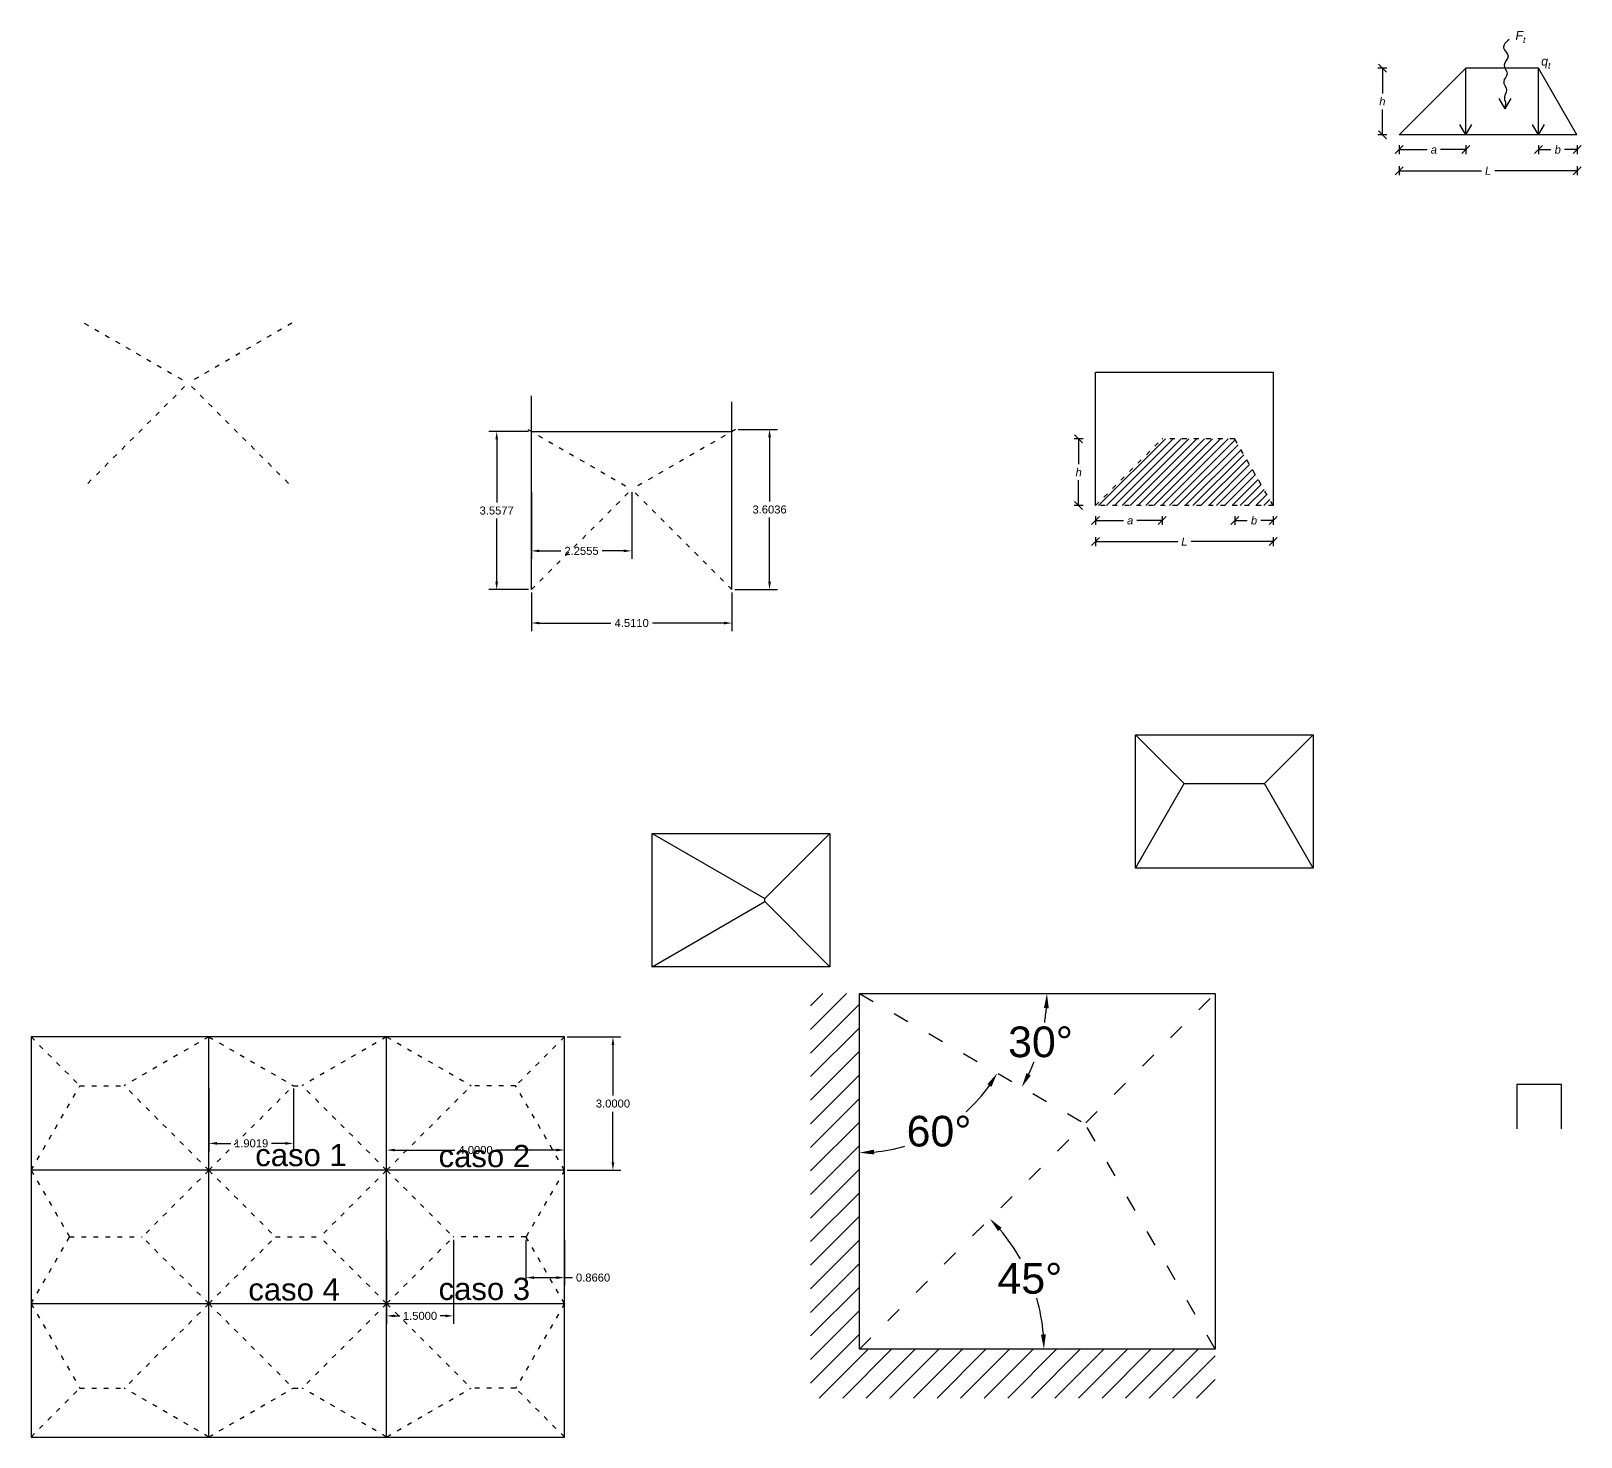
# Model space of a CAD drawing. Header units: inches. Extents: x 21.8 to 101.4, y 10.5 to 42.1.
# Drawn here: x 21.76 to 56.63, y 10.51 to 42.14 of the extents above; entities that cross this region are included whole.
import ezdxf

# ---------------------------------------------------------------- set-up
doc = ezdxf.new("R2010")
doc.units = ezdxf.units.IN
doc.header["$MEASUREMENT"] = 0
doc.linetypes.add('ACAD_ISO03W100', pattern=[30, 12, -18])
doc.layers.add('cortes trib', color=1, linetype='ACAD_ISO03W100')
doc.layers.add('temp', color=4, linetype='ACAD_ISO03W100')
doc.styles.get("Standard").update_dxf_attribs({"font": 'arial.ttf'})
doc.dimstyles.get("Standard").update_dxf_attribs({"dimtxt": 0.18, "dimasz": 0.18, "dimexe": 0.18, "dimexo": 0.0625, "dimgap": 0.09, "dimtad": 0, "dimtih": 1, "dimtoh": 1, "dimdec": 4, "dimzin": 0, "dimdsep": 46, "dimtxsty": 'Standard', "dimcen": 0.09, "dimadec": 0, "dimazin": 0, "dimtfac": 1, "dimtdec": 4, "dimtofl": 0, "dimtmove": 0, "dimatfit": 3, "dimfxl": 1, "dimtolj": 1, "dimtzin": 0, "dimarcsym": 0})

# ---------------------------------------------------------------- blocks, each defined once
blk = doc.blocks.new('*D0')
at = {"color": 0, "lineweight": -2, "transparency": 16777216}
for start, end in [(29.2696, 40.4428), (4.5572, 16.0483)]:
    blk.add_arc((40.397, 12.483), 4.15, start, end, dxfattribs=at)
at = {"color": 0, "transparency": 16777216}
for points in [[(43.515, 15.138), (43.596, 15.212), (43.331, 15.417)], [(44.589, 12.815), (44.479, 12.81), (44.547, 12.483)]]:
    blk.add_solid(points, dxfattribs=at)
at = {"layer": 'Defpoints', "color": 0, "transparency": 16777216}
for p in [(48.397, 20.483), (44.405, 13.557), (40.397, 12.483), (40.397, 12.483), (48.397, 12.483)]:
    blk.add_point(p, dxfattribs=at)
at = {"color": 0, "transparency": 16777216, "insert": (44.231, 14.071), "char_height": 0.69, "attachment_point": 5}
blk.add_mtext('\\A1;45°', dxfattribs=at)
blk = doc.blocks.new('*D1')
at = {"color": 0, "lineweight": -2, "transparency": 16777216}
for start, end in [(351.1477, 355.5155), (334.4845, 338.6693)]:
    blk.add_arc((40.397, 20.483), 4.217, start, end, dxfattribs=at)
at = {"color": 0, "transparency": 16777216}
for points in [[(44.546, 20.155), (44.656, 20.151), (44.614, 20.483)], [(44.251, 18.641), (44.154, 18.692), (44.049, 18.374)]]:
    blk.add_solid(points, dxfattribs=at)
at = {"layer": 'Defpoints', "color": 0, "transparency": 16777216}
for p in [(40.397, 20.483), (40.397, 20.483), (48.397, 20.483), (44.36, 19.041), (45.469, 17.555)]:
    blk.add_point(p, dxfattribs=at)
at = {"color": 0, "transparency": 16777216, "insert": (44.47, 19.391), "char_height": 0.69, "attachment_point": 5}
blk.add_mtext('\\A1;30°', dxfattribs=at)
blk = doc.blocks.new('*D2')
at = {"color": 0, "lineweight": -2, "transparency": 16777216}
for start, end in [(312.0543, 324.718), (275.282, 286.5787)]:
    blk.add_arc((40.397, 20.483), 3.581, start, end, dxfattribs=at)
at = {"color": 0, "transparency": 16777216}
for points in [[(43.274, 18.444), (43.366, 18.385), (43.498, 18.692)], [(40.729, 16.862), (40.724, 16.972), (40.397, 16.902)]]:
    blk.add_solid(points, dxfattribs=at)
at = {"layer": 'Defpoints', "color": 0, "transparency": 16777216}
for p in [(40.397, 20.483), (40.397, 20.483), (45.469, 17.555), (41.622, 17.118), (40.397, 12.483)]:
    blk.add_point(p, dxfattribs=at)
at = {"color": 0, "transparency": 16777216, "insert": (42.187, 17.382), "char_height": 0.69, "attachment_point": 5}
blk.add_mtext('\\A1;60°', dxfattribs=at)
blk = doc.blocks.new('*D12')
at = {"layer": 'Defpoints', "color": 0}
for p in [(33.762, 16.962), (29.762, 16.507), (33.762, 16.507)]:
    blk.add_point(p, dxfattribs=at)
at = {"layer": 'temp', "color": 0, "lineweight": -2, "transparency": 16777216}
for p, q in [((29.762, 16.569), (29.762, 17.142)), ((33.762, 16.569), (33.762, 17.142)), ((29.942, 16.962), (31.295, 16.962)), ((33.582, 16.962), (32.229, 16.962))]:
    blk.add_line(p, q, dxfattribs=at)
at = {"layer": 'temp', "color": 0, "transparency": 16777216}
for points in [[(29.942, 16.992), (29.942, 16.932), (29.762, 16.962)], [(33.582, 16.992), (33.582, 16.932), (33.762, 16.962)]]:
    blk.add_solid(points, dxfattribs=at)
at = {"layer": 'temp', "color": 0, "transparency": 16777216, "insert": (31.762, 16.962), "char_height": 0.18, "attachment_point": 5}
blk.add_mtext('\\A1;4.0000', dxfattribs=at)
blk = doc.blocks.new('*D13')
at = {"layer": 'Defpoints', "color": 0}
for p in [(33.762, 19.507), (33.762, 16.507), (34.852, 16.507)]:
    blk.add_point(p, dxfattribs=at)
at = {"layer": 'temp', "color": 0, "lineweight": -2, "transparency": 16777216}
for p, q in [((33.824, 19.507), (35.032, 19.507)), ((34.852, 19.327), (34.852, 18.189)), ((34.852, 16.687), (34.852, 17.825)), ((33.824, 16.507), (35.032, 16.507))]:
    blk.add_line(p, q, dxfattribs=at)
at = {"layer": 'temp', "color": 0, "transparency": 16777216}
for points in [[(34.822, 19.327), (34.882, 19.327), (34.852, 19.507)], [(34.822, 16.687), (34.882, 16.687), (34.852, 16.507)]]:
    blk.add_solid(points, dxfattribs=at)
at = {"layer": 'temp', "color": 0, "transparency": 16777216, "insert": (34.852, 18.007), "char_height": 0.18, "attachment_point": 5}
blk.add_mtext('\\A1;3.0000', dxfattribs=at)
blk = doc.blocks.new('*D14')
at = {"layer": 'Defpoints', "color": 0}
for p in [(29.762, 15.007), (31.262, 15.007), (29.762, 13.231)]:
    blk.add_point(p, dxfattribs=at)
at = {"layer": 'temp', "color": 0, "lineweight": -2, "transparency": 16777216}
for p, q in [((29.762, 14.944), (29.762, 13.051)), ((31.262, 14.944), (31.262, 13.051)), ((29.942, 13.231), (30.057, 13.231)), ((31.082, 13.231), (30.966, 13.231))]:
    blk.add_line(p, q, dxfattribs=at)
at = {"layer": 'temp', "color": 0, "transparency": 16777216}
for points in [[(29.942, 13.261), (29.942, 13.201), (29.762, 13.231)], [(31.082, 13.261), (31.082, 13.201), (31.262, 13.231)]]:
    blk.add_solid(points, dxfattribs=at)
at = {"layer": 'temp', "color": 0, "transparency": 16777216, "insert": (30.512, 13.231), "char_height": 0.18, "attachment_point": 5}
blk.add_mtext('\\A1;1.5000', dxfattribs=at)
blk = doc.blocks.new('*D15')
at = {"layer": 'Defpoints', "color": 0}
for p in [(32.896, 15.007), (33.762, 15.007), (33.762, 14.092)]:
    blk.add_point(p, dxfattribs=at)
at = {"layer": 'temp', "color": 0, "lineweight": -2, "transparency": 16777216}
for p, q in [((32.896, 14.944), (32.896, 13.912)), ((33.762, 14.944), (33.762, 13.912)), ((33.076, 14.092), (33.582, 14.092)), ((33.762, 14.092), (33.942, 14.092))]:
    blk.add_line(p, q, dxfattribs=at)
at = {"layer": 'temp', "color": 0, "transparency": 16777216}
for points in [[(33.076, 14.122), (33.076, 14.062), (32.896, 14.092)], [(33.582, 14.122), (33.582, 14.062), (33.762, 14.092)]]:
    blk.add_solid(points, dxfattribs=at)
at = {"layer": 'temp', "color": 0, "transparency": 16777216, "insert": (34.405, 14.092), "char_height": 0.18, "attachment_point": 5}
blk.add_mtext('\\A1;0.8660', dxfattribs=at)
blk = doc.blocks.new('*D18')
at = {"layer": 'Defpoints', "color": 0}
for p in [(33.019, 29.568), (37.53, 29.568), (37.53, 28.817)]:
    blk.add_point(p, dxfattribs=at)
at = {"layer": 'temp', "color": 0, "lineweight": -2, "transparency": 16777216}
for p, q in [((33.019, 29.506), (33.019, 28.637)), ((37.53, 29.506), (37.53, 28.637)), ((33.199, 28.817), (34.807, 28.817)), ((37.35, 28.817), (35.741, 28.817))]:
    blk.add_line(p, q, dxfattribs=at)
at = {"layer": 'temp', "color": 0, "transparency": 16777216}
for points in [[(33.199, 28.847), (33.199, 28.787), (33.019, 28.817)], [(37.35, 28.847), (37.35, 28.787), (37.53, 28.817)]]:
    blk.add_solid(points, dxfattribs=at)
at = {"layer": 'temp', "color": 0, "transparency": 16777216, "insert": (35.274, 28.817), "char_height": 0.18, "attachment_point": 5}
blk.add_mtext('\\A1;4.5110', dxfattribs=at)
blk = doc.blocks.new('*D19')
at = {"layer": 'Defpoints', "color": 0}
for p in [(37.609, 33.172), (37.53, 29.568), (38.375, 29.568)]:
    blk.add_point(p, dxfattribs=at)
at = {"layer": 'temp', "color": 0, "lineweight": -2, "transparency": 16777216}
for p, q in [((37.671, 33.172), (38.555, 33.172)), ((38.375, 32.992), (38.375, 31.552)), ((38.375, 29.748), (38.375, 31.188)), ((37.592, 29.568), (38.555, 29.568))]:
    blk.add_line(p, q, dxfattribs=at)
at = {"layer": 'temp', "color": 0, "transparency": 16777216}
for points in [[(38.345, 32.992), (38.405, 32.992), (38.375, 33.172)], [(38.345, 29.748), (38.405, 29.748), (38.375, 29.568)]]:
    blk.add_solid(points, dxfattribs=at)
at = {"layer": 'temp', "color": 0, "transparency": 16777216, "insert": (38.375, 31.37), "char_height": 0.18, "attachment_point": 5}
blk.add_mtext('\\A1;3.6036', dxfattribs=at)
blk = doc.blocks.new('*D21')
at = {"layer": 'Defpoints', "color": 0}
for p in [(25.762, 18.409), (27.664, 18.409), (25.762, 17.112)]:
    blk.add_point(p, dxfattribs=at)
at = {"layer": 'temp', "color": 0, "lineweight": -2, "transparency": 16777216}
for p, q in [((25.762, 18.346), (25.762, 16.932)), ((27.664, 18.346), (27.664, 16.932)), ((25.942, 17.112), (26.257, 17.112)), ((27.484, 17.112), (27.168, 17.112))]:
    blk.add_line(p, q, dxfattribs=at)
at = {"layer": 'temp', "color": 0, "transparency": 16777216}
for points in [[(25.942, 17.142), (25.942, 17.082), (25.762, 17.112)], [(27.484, 17.142), (27.484, 17.082), (27.664, 17.112)]]:
    blk.add_solid(points, dxfattribs=at)
at = {"layer": 'temp', "color": 0, "transparency": 16777216, "insert": (26.713, 17.112), "char_height": 0.18, "attachment_point": 5}
blk.add_mtext('\\A1;1.9019', dxfattribs=at)
blk = doc.blocks.new('*D22')
at = {"layer": 'Defpoints', "color": 0}
for p in [(33.019, 33.126), (32.237, 29.568), (33.019, 29.568)]:
    blk.add_point(p, dxfattribs=at)
at = {"layer": 'temp', "color": 0, "lineweight": -2, "transparency": 16777216}
for p, q in [((32.956, 33.126), (32.057, 33.126)), ((32.237, 32.946), (32.237, 31.529)), ((32.237, 29.748), (32.237, 31.165)), ((32.956, 29.568), (32.057, 29.568))]:
    blk.add_line(p, q, dxfattribs=at)
at = {"layer": 'temp', "color": 0, "transparency": 16777216}
for points in [[(32.207, 32.946), (32.267, 32.946), (32.237, 33.126)], [(32.207, 29.748), (32.267, 29.748), (32.237, 29.568)]]:
    blk.add_solid(points, dxfattribs=at)
at = {"layer": 'temp', "color": 0, "transparency": 16777216, "insert": (32.237, 31.347), "char_height": 0.18, "attachment_point": 5}
blk.add_mtext('\\A1;3.5577', dxfattribs=at)
blk = doc.blocks.new('*D23')
at = {"layer": 'Defpoints', "color": 0}
for p in [(33.019, 31.824), (35.274, 31.824), (33.019, 30.44)]:
    blk.add_point(p, dxfattribs=at)
at = {"layer": 'temp', "color": 0, "lineweight": -2, "transparency": 16777216}
for p, q in [((33.019, 31.761), (33.019, 30.26)), ((35.274, 31.761), (35.274, 30.26)), ((33.199, 30.44), (33.68, 30.44)), ((35.094, 30.44), (34.612, 30.44))]:
    blk.add_line(p, q, dxfattribs=at)
at = {"layer": 'temp', "color": 0, "transparency": 16777216}
for points in [[(33.199, 30.47), (33.199, 30.41), (33.019, 30.44)], [(35.094, 30.47), (35.094, 30.41), (35.274, 30.44)]]:
    blk.add_solid(points, dxfattribs=at)
at = {"layer": 'temp', "color": 0, "transparency": 16777216, "insert": (34.146, 30.44), "char_height": 0.18, "attachment_point": 5}
blk.add_mtext('\\A1;2.2555', dxfattribs=at)
blk = doc.blocks.new('_Oblique')
at = {"color": 0, "linetype": 'ByBlock', "lineweight": -2}
blk.add_line((-0.5, -0.5), (0.5, 0.5), dxfattribs=at)
blk = doc.blocks.new('*D24')
at = {"color": 0, "lineweight": -2, "transparency": 16777216}
for p, q in [((45.706, 31.224), (45.706, 31.024)), ((45.706, 31.124), (46.335, 31.124)), ((47.206, 31.124), (46.637, 31.124)), ((47.206, 31.224), (47.206, 31.024))]:
    blk.add_line(p, q, dxfattribs=at)
at = {"layer": 'Defpoints', "color": 0}
for p in [(47.206, 32.959), (45.706, 31.459), (47.206, 31.124)]:
    blk.add_point(p, dxfattribs=at)
at = {"color": 0, "lineweight": -2, "transparency": 16777216, "xscale": 0.18, "yscale": 0.18, "zscale": 0.18, "rotation": 180}
blk.add_blockref('_Oblique', (45.706, 31.124), dxfattribs=at)
at = {"color": 0, "lineweight": -2, "transparency": 16777216, "xscale": 0.18, "yscale": 0.18, "zscale": 0.18}
blk.add_blockref('_Oblique', (47.206, 31.124), dxfattribs=at)
at = {"color": 0, "transparency": 16777216, "insert": (46.486, 31.124), "char_height": 0.18, "attachment_point": 5}
blk.add_mtext('\\A1;{\\fArial|b0|i1|c0|p34;a}', dxfattribs=at)
blk = doc.blocks.new('*D25')
at = {"color": 0, "lineweight": -2, "transparency": 16777216}
for p, q in [((48.84, 31.224), (48.84, 31.024)), ((48.84, 31.124), (49.119, 31.124)), ((49.706, 31.124), (49.426, 31.124)), ((49.706, 31.224), (49.706, 31.024))]:
    blk.add_line(p, q, dxfattribs=at)
at = {"layer": 'Defpoints', "color": 0}
for p in [(48.84, 32.959), (49.706, 31.459), (48.84, 31.124)]:
    blk.add_point(p, dxfattribs=at)
at = {"color": 0, "lineweight": -2, "transparency": 16777216, "xscale": 0.18, "yscale": 0.18, "zscale": 0.18, "rotation": 180}
blk.add_blockref('_Oblique', (48.84, 31.124), dxfattribs=at)
at = {"color": 0, "lineweight": -2, "transparency": 16777216, "xscale": 0.18, "yscale": 0.18, "zscale": 0.18}
blk.add_blockref('_Oblique', (49.706, 31.124), dxfattribs=at)
at = {"color": 0, "transparency": 16777216, "insert": (49.273, 31.124), "char_height": 0.18, "attachment_point": 5}
blk.add_mtext('\\A1;{\\fArial|b0|i1|c0|p34;b}', dxfattribs=at)
blk = doc.blocks.new('*D26')
at = {"color": 0, "lineweight": -2, "transparency": 16777216}
for p, q in [((45.706, 30.75), (45.706, 30.55)), ((49.706, 30.75), (49.706, 30.55)), ((45.706, 30.65), (47.555, 30.65)), ((49.706, 30.65), (47.857, 30.65))]:
    blk.add_line(p, q, dxfattribs=at)
at = {"layer": 'Defpoints', "color": 0}
for p in [(45.706, 31.459), (49.706, 31.459), (49.706, 30.65)]:
    blk.add_point(p, dxfattribs=at)
at = {"color": 0, "lineweight": -2, "transparency": 16777216, "xscale": 0.18, "yscale": 0.18, "zscale": 0.18, "rotation": 180}
blk.add_blockref('_Oblique', (45.706, 30.65), dxfattribs=at)
at = {"color": 0, "lineweight": -2, "transparency": 16777216, "xscale": 0.18, "yscale": 0.18, "zscale": 0.18}
blk.add_blockref('_Oblique', (49.706, 30.65), dxfattribs=at)
at = {"color": 0, "transparency": 16777216, "insert": (47.706, 30.65), "char_height": 0.18, "attachment_point": 5}
blk.add_mtext('\\A1;{\\fArial|b0|i1|c0|p34;L}', dxfattribs=at)
blk = doc.blocks.new('*D27')
at = {"color": 0, "lineweight": -2, "transparency": 16777216}
for p, q in [((45.428, 32.959), (45.228, 32.959)), ((45.328, 32.959), (45.328, 32.389)), ((45.328, 31.459), (45.328, 32.029)), ((45.428, 31.459), (45.228, 31.459))]:
    blk.add_line(p, q, dxfattribs=at)
at = {"layer": 'Defpoints', "color": 0}
for p in [(47.206, 32.959), (45.328, 31.459), (47.206, 31.459)]:
    blk.add_point(p, dxfattribs=at)
at = {"color": 0, "lineweight": -2, "transparency": 16777216, "xscale": 0.18, "yscale": 0.18, "zscale": 0.18}
for p, rotation in [((45.328, 32.959), 90), ((45.328, 31.459), 270)]:
    blk.add_blockref('_Oblique', p, dxfattribs=dict(at, rotation=rotation))
at = {"color": 0, "transparency": 16777216, "insert": (45.328, 32.209), "char_height": 0.18, "attachment_point": 5}
blk.add_mtext('\\A1;{\\fArial|b0|i1|c0|p34;h}', dxfattribs=at)
blk = doc.blocks.new('*D32')
at = {"color": 0, "lineweight": -2, "transparency": 16777216}
for p, q in [((52.538, 39.566), (52.538, 39.366)), ((52.538, 39.466), (53.168, 39.466)), ((54.038, 39.466), (53.469, 39.466)), ((54.038, 39.566), (54.038, 39.366))]:
    blk.add_line(p, q, dxfattribs=at)
at = {"layer": 'Defpoints', "color": 0}
for p in [(54.038, 41.301), (52.538, 39.801), (54.038, 39.466)]:
    blk.add_point(p, dxfattribs=at)
at = {"color": 0, "lineweight": -2, "transparency": 16777216, "xscale": 0.18, "yscale": 0.18, "zscale": 0.18, "rotation": 180}
blk.add_blockref('_Oblique', (52.538, 39.466), dxfattribs=at)
at = {"color": 0, "lineweight": -2, "transparency": 16777216, "xscale": 0.18, "yscale": 0.18, "zscale": 0.18}
blk.add_blockref('_Oblique', (54.038, 39.466), dxfattribs=at)
at = {"color": 0, "transparency": 16777216, "insert": (53.318, 39.466), "char_height": 0.18, "attachment_point": 5}
blk.add_mtext('\\A1;{\\fArial|b0|i1|c0|p34;a}', dxfattribs=at)
blk = doc.blocks.new('*D33')
at = {"color": 0, "lineweight": -2, "transparency": 16777216}
for p, q in [((55.672, 39.566), (55.672, 39.366)), ((55.672, 39.466), (55.952, 39.466)), ((56.538, 39.466), (56.258, 39.466)), ((56.538, 39.566), (56.538, 39.366))]:
    blk.add_line(p, q, dxfattribs=at)
at = {"layer": 'Defpoints', "color": 0}
for p in [(55.672, 41.301), (56.538, 39.801), (55.672, 39.466)]:
    blk.add_point(p, dxfattribs=at)
at = {"color": 0, "lineweight": -2, "transparency": 16777216, "xscale": 0.18, "yscale": 0.18, "zscale": 0.18, "rotation": 180}
blk.add_blockref('_Oblique', (55.672, 39.466), dxfattribs=at)
at = {"color": 0, "lineweight": -2, "transparency": 16777216, "xscale": 0.18, "yscale": 0.18, "zscale": 0.18}
blk.add_blockref('_Oblique', (56.538, 39.466), dxfattribs=at)
at = {"color": 0, "transparency": 16777216, "insert": (56.105, 39.466), "char_height": 0.18, "attachment_point": 5}
blk.add_mtext('\\A1;{\\fArial|b0|i1|c0|p34;b}', dxfattribs=at)
blk = doc.blocks.new('*D34')
at = {"color": 0, "lineweight": -2, "transparency": 16777216}
for p, q in [((52.538, 39.092), (52.538, 38.892)), ((56.538, 39.092), (56.538, 38.892)), ((52.538, 38.992), (54.387, 38.992)), ((56.538, 38.992), (54.689, 38.992))]:
    blk.add_line(p, q, dxfattribs=at)
at = {"layer": 'Defpoints', "color": 0}
for p in [(52.538, 39.801), (56.538, 39.801), (56.538, 38.992)]:
    blk.add_point(p, dxfattribs=at)
at = {"color": 0, "lineweight": -2, "transparency": 16777216, "xscale": 0.18, "yscale": 0.18, "zscale": 0.18, "rotation": 180}
blk.add_blockref('_Oblique', (52.538, 38.992), dxfattribs=at)
at = {"color": 0, "lineweight": -2, "transparency": 16777216, "xscale": 0.18, "yscale": 0.18, "zscale": 0.18}
blk.add_blockref('_Oblique', (56.538, 38.992), dxfattribs=at)
at = {"color": 0, "transparency": 16777216, "insert": (54.538, 38.992), "char_height": 0.18, "attachment_point": 5}
blk.add_mtext('\\A1;{\\fArial|b0|i1|c0|p34;L}', dxfattribs=at)
blk = doc.blocks.new('*D35')
at = {"color": 0, "lineweight": -2, "transparency": 16777216}
for p, q in [((52.26, 41.301), (52.06, 41.301)), ((52.16, 41.301), (52.16, 40.731)), ((52.16, 39.801), (52.16, 40.371)), ((52.26, 39.801), (52.06, 39.801))]:
    blk.add_line(p, q, dxfattribs=at)
at = {"layer": 'Defpoints', "color": 0}
for p in [(54.038, 41.301), (52.16, 39.801), (54.038, 39.801)]:
    blk.add_point(p, dxfattribs=at)
at = {"color": 0, "lineweight": -2, "transparency": 16777216, "xscale": 0.18, "yscale": 0.18, "zscale": 0.18}
for p, rotation in [((52.16, 41.301), 90), ((52.16, 39.801), 270)]:
    blk.add_blockref('_Oblique', p, dxfattribs=dict(at, rotation=rotation))
at = {"color": 0, "transparency": 16777216, "insert": (52.16, 40.551), "char_height": 0.18, "attachment_point": 5}
blk.add_mtext('\\A1;{\\fArial|b0|i1|c0|p34;h}', dxfattribs=at)

msp = doc.modelspace()

# ---------------------------------------------------------------- hatches: boundary and pattern name
h = msp.add_hatch()
h.set_pattern_fill('ANSI31', color=3, scale=3)
h.paths.add_polyline_path([(40.39681, 20.48294), (39.29681, 20.48294), (39.29681, 11.38294), (48.39681, 11.38294), (48.39681, 12.48294), (40.39681, 12.48294)])
at = {"layer": 'cortes trib'}
h = msp.add_hatch(dxfattribs=at)
h.set_pattern_fill('ANSI31', color=256)
edge = h.paths.add_edge_path()
edge.add_line((45.70562, 31.45889), (47.20562, 32.95889))
edge.add_line((48.83959, 32.95889), (47.20562, 32.95889))
edge.add_line((49.70562, 31.45889), (48.83959, 32.95889))
edge.add_line((49.70562, 31.45889), (45.70562, 31.45889))
edge.add_line((49.70562, 31.45889), (45.70562, 31.45889))
h = msp.add_hatch(dxfattribs=at)
h.set_pattern_fill('ANSI31', color=256)
h.paths.add_polyline_path([(45.70562, 31.45889), (47.20562, 32.95889), (48.83959, 32.95889), (49.70562, 31.45889)])

# ---------------------------------------------------------------- linework, layer by layer
at = {"color": 1}
for p, q in [((52.53766, 39.80094), (54.03766, 41.30094)), ((55.67163, 41.30094), (54.03766, 41.30094)), ((54.03766, 39.80094), (54.03766, 41.30094)), ((56.53766, 39.80094), (55.67163, 41.30094)), ((55.67163, 39.80094), (55.67163, 41.30094)), ((54.03766, 39.80094), (53.90249, 40.03506)), ((54.03766, 39.80094), (54.17283, 40.03506)), ((55.67163, 39.80094), (55.53647, 40.03506)), ((55.67163, 39.80094), (55.8068, 40.03506))]:
    msp.add_line(p, q, dxfattribs=at)
at = {"color": 5}
for q in [(54.79061, 40.61475), (55.05931, 40.61475)]:
    msp.add_line((54.92496, 40.38205), q, dxfattribs=at)
for p, q in [((56.53766, 39.80094), (52.53766, 39.80094)), ((45.70562, 31.45889), (45.70562, 34.45889)), ((45.70562, 34.45889, 0.69), (49.70562, 34.45889, 0.69)), ((45.70562, 31.45889, 0.69), (45.70562, 34.45889, 0.69)), ((45.70562, 34.45889, 0.69), (45.70562, 34.45889)), ((49.70562, 34.45889, 0.69), (49.70562, 31.45889, 0.69)), ((46.60414, 26.30347), (50.60414, 26.30347)), ((46.60414, 23.30347), (46.60414, 26.30347)), ((50.60414, 26.30347), (50.60414, 23.30347)), ((35.73293, 24.08565), (39.73293, 24.08565)), ((35.73293, 21.08565), (35.73293, 24.08565)), ((39.73293, 24.08565), (39.73293, 21.08565)), ((50.60414, 23.30347), (46.60414, 23.30347)), ((39.73293, 21.08565), (35.73293, 21.08565)), ((40.39681, 20.48294), (48.39681, 20.48294)), ((40.39681, 12.48294), (40.39681, 20.48294)), ((48.39681, 20.48294), (48.39681, 12.48294)), ((21.76165, 19.50686), (21.76165, 16.50686)), ((25.76165, 19.50686), (21.76165, 19.50686)), ((29.76165, 19.50686), (25.76165, 19.50686)), ((25.76165, 16.50686), (25.76165, 19.50686)), ((33.76165, 19.50686), (29.76165, 19.50686)), ((29.76165, 16.50686), (29.76165, 19.50686)), ((33.76165, 16.50686), (33.76165, 19.50686)), ((25.76165, 16.50686), (21.76165, 16.50686)), ((21.76165, 16.50686), (21.76165, 13.50686)), ((29.76165, 16.50686), (25.76165, 16.50686)), ((25.76165, 13.50686), (25.76165, 16.50686)), ((33.76165, 16.50686), (29.76165, 16.50686)), ((29.76165, 13.50686), (29.76165, 16.50686)), ((33.76165, 13.50686), (33.76165, 16.50686)), ((21.76165, 13.50686), (21.76165, 10.50686)), ((21.76165, 13.50686), (25.76165, 13.50686)), ((25.76165, 13.50686), (29.76165, 13.50686)), ((25.76165, 10.50686), (25.76165, 13.50686)), ((29.76165, 13.50686), (33.76165, 13.50686)), ((29.76165, 10.50686), (29.76165, 13.50686)), ((33.76165, 10.50686), (33.76165, 13.50686)), ((48.39681, 12.48294), (40.39681, 12.48294)), ((21.76165, 10.50686), (25.76165, 10.50686)), ((25.76165, 10.50686), (29.76165, 10.50686)), ((29.76165, 10.50686), (33.76165, 10.50686))]:
    msp.add_line(p, q)
at = {"linetype": 'ACAD_ISO03W100', "ltscale": 0.009}
for p, q in [((45.70562, 34.45889), (49.70562, 34.45889)), ((49.70562, 34.45889), (49.70562, 31.45889)), ((49.70562, 34.45889), (49.70562, 34.45889, 0.69))]:
    msp.add_line(p, q, dxfattribs=at)
at = {"color": 5}
msp.add_open_spline([(55.01189, 41.94501), (54.94128, 41.88259), (54.80348, 41.76075), (55.08191, 41.56534), (54.81206, 41.37426), (55.03793, 41.17453), (54.82029, 40.9975), (55.02018, 40.80599), (54.86165, 40.6369), (54.94231, 40.52517), (54.91968, 40.45073), (54.92296, 40.40803), (54.92496, 40.38205)], degree=3, knots=[0, 0, 0, 0, 0.22806739, 0.44513301, 0.66349535, 0.87448344, 1.05948921, 1.26445064, 1.47567009, 1.57197307, 1.62203505, 1.69991159, 1.69991159, 1.69991159, 1.69991159], dxfattribs=at)
at = {"layer": 'cortes trib', "ltscale": 0.009}
for p, q in [((22.96131, 35.5632), (25.29624, 34.21513)), ((27.63118, 35.5632), (25.29624, 34.21513)), ((23.04077, 31.95965), (25.29624, 34.21513)), ((27.55172, 31.95965), (25.29624, 34.21513)), ((32.93909, 33.17202), (35.27403, 31.82394)), ((37.60897, 33.17202), (35.27403, 31.82394)), ((33.01855, 29.56847), (35.27403, 31.82394)), ((37.52951, 29.56847), (35.27403, 31.82394)), ((21.76165, 19.50686), (22.85972, 18.40878)), ((25.76165, 19.50686), (23.85972, 18.40878)), ((25.76165, 19.50686), (27.66357, 18.40878)), ((29.76165, 19.50686), (27.85972, 18.40878)), ((29.76165, 19.50686), (31.66357, 18.40878)), ((33.76165, 19.50686), (32.66357, 18.40878)), ((21.76165, 16.50686), (22.85972, 18.40878)), ((22.85972, 18.40878), (23.85972, 18.40878)), ((25.76165, 16.50686), (23.85972, 18.40878)), ((25.76165, 16.50686), (27.66357, 18.40878)), ((27.66357, 18.40878), (27.85972, 18.40878)), ((29.76165, 16.50686), (27.85972, 18.40878)), ((29.76165, 16.50686), (31.66357, 18.40878)), ((32.66357, 18.40878), (31.66357, 18.40878)), ((33.76165, 16.50686), (32.66357, 18.40878)), ((21.76165, 16.50686), (22.62767, 15.00686)), ((25.76165, 16.50686), (24.26165, 15.00686)), ((25.76165, 16.50686), (27.26165, 15.00686)), ((29.76165, 16.50686), (28.26165, 15.00686)), ((29.76165, 16.50686), (31.26165, 15.00686)), ((33.76165, 16.50686), (32.89562, 15.00686)), ((21.76165, 13.50686), (22.62767, 15.00686)), ((22.62767, 15.00686), (24.26165, 15.00686)), ((25.76165, 13.50686), (24.26165, 15.00686)), ((25.76165, 13.50686), (27.26165, 15.00686)), ((27.26165, 15.00686), (28.26165, 15.00686)), ((29.76165, 13.50686), (28.26165, 15.00686)), ((29.76165, 13.50686), (31.26165, 15.00686)), ((32.89562, 15.00686), (31.26165, 15.00686)), ((33.76165, 13.50686), (32.89562, 15.00686)), ((21.76165, 13.50686), (22.85972, 11.60493)), ((25.76165, 13.50686), (23.85972, 11.60493)), ((25.76165, 13.50686), (27.66357, 11.60493)), ((29.76165, 13.50686), (27.85972, 11.60493)), ((29.76165, 13.50686), (31.66357, 11.60493)), ((33.76165, 13.50686), (32.66357, 11.60493)), ((21.76165, 10.50686), (22.85972, 11.60493)), ((22.85972, 11.60493), (23.85972, 11.60493)), ((25.76165, 10.50686), (23.85972, 11.60493)), ((25.76165, 10.50686), (27.66357, 11.60493)), ((27.66357, 11.60493), (27.85972, 11.60493)), ((29.76165, 10.50686), (27.85972, 11.60493)), ((29.76165, 10.50686), (31.66357, 11.60493)), ((32.66357, 11.60493), (31.66357, 11.60493)), ((33.76165, 10.50686), (32.66357, 11.60493))]:
    msp.add_line(p, q, dxfattribs=at)
at = {"layer": 'cortes trib', "linetype": 'ACAD_ISO03W100', "ltscale": 0.009}
for p, q in [((45.70562, 31.45889), (47.20562, 32.95889)), ((45.70562, 31.45889, 0.69), (47.20562, 32.95889, 0.69)), ((48.83959, 32.95889), (47.20562, 32.95889)), ((48.83959, 32.95889, 0.69), (47.20562, 32.95889, 0.69)), ((47.20562, 32.95889), (47.20562, 32.95889, 0.69)), ((49.70562, 31.45889), (48.83959, 32.95889)), ((49.70562, 31.45889, 0.69), (48.83959, 32.95889, 0.69)), ((48.83959, 32.95889), (48.83959, 32.95889, 0.69)), ((49.70562, 31.45889), (45.70562, 31.45889)), ((49.70562, 31.45889, 0.69), (45.70562, 31.45889, 0.69)), ((45.70562, 31.45889), (45.70562, 31.45889, 0.69)), ((49.70562, 31.45889), (49.70562, 31.45889, 0.69))]:
    msp.add_line(p, q, dxfattribs=at)
at = {"layer": 'cortes trib'}
for p, q in [((46.60414, 26.30347), (47.70222, 25.20539)), ((50.60414, 26.30347), (49.50607, 25.20539)), ((46.60414, 23.30347), (47.70222, 25.20539)), ((47.70222, 25.20539), (49.50607, 25.20539)), ((50.60414, 23.30347), (49.50607, 25.20539)), ((35.73293, 24.08565), (38.26882, 22.62155)), ((39.73293, 24.08565), (38.26882, 22.62155)), ((35.73293, 21.08565), (38.26882, 22.54975)), ((38.26882, 22.54975), (38.26882, 22.62155)), ((39.73293, 21.08565), (38.26882, 22.54975))]:
    msp.add_line(p, q, dxfattribs=at)
at = {"layer": 'cortes trib', "ltscale": 0.03}
for p, q in [((40.39681, 12.48294), (48.39681, 20.48294)), ((40.39681, 20.48294), (45.4686, 17.55473)), ((48.39681, 12.48294), (45.4686, 17.55473))]:
    msp.add_line(p, q, dxfattribs=at)
at = {"layer": 'temp'}
for p, q in [((33.01855, 29.56847), (33.01855, 33.92555)), ((37.52951, 29.56847), (37.52951, 33.79177)), ((33.01855, 33.12614), (37.52951, 33.12614)), ((55.18801, 18.43694), (55.18801, 17.43694)), ((56.18801, 18.43694), (55.18801, 18.43694)), ((56.18801, 17.43694), (56.18801, 18.43694))]:
    msp.add_line(p, q, dxfattribs=at)

# ---------------------------------------------------------------- texts
at = {"attachment_point": 1}
for s, width, insert, char_height in [('\\A1;{\\fArial|b0|i1|c0|p34;F\\H0.7x;\\S^ t;}', 1.4167771, (55.15334, 42.13504), 0.2), ('caso 1', 3.313703, (26.80593, 17.09946), 0.5), ('caso 2', 3.313703, (30.93035, 17.07741), 0.5), ('caso 4', 3.313703, (26.64986, 14.07745), 0.5), ('caso 3', 3.313703, (30.93035, 14.08864), 0.5)]:
    msp.add_mtext_dynamic_manual_height_columns(s, width=width, gutter_width=1, heights=[0], dxfattribs=dict(at, insert=insert, char_height=char_height))
at = {"color": 1, "insert": (55.73106, 41.55732), "char_height": 0.2, "attachment_point": 1}
msp.add_mtext_dynamic_manual_height_columns('\\A1;{\\fArial|b0|i1|c0|p34;q\\H0.7x;\\S^ t;}', width=1.4167771, gutter_width=1, heights=[0], dxfattribs=at)

# ---------------------------------------------------------------- dimensions: what is measured, and where the dimension line sits
for base, p1, p2, picture, middle in [((52.16041, 39.80094), (54.03766, 41.30094), (54.03766, 39.80094), '*D35', (52.16041, 40.55094)), ((45.32837, 31.45889), (47.20562, 32.95889), (47.20562, 31.45889), '*D27', (45.32837, 32.20889))]:
    dim = msp.add_linear_dim(base=base, p1=p1, p2=p2, angle=90, text='{\\fArial|b0|i1|c0|p34;h}', dimstyle='Standard', override={"dimexe": 0.1, "dimblk1": 'Oblique', "dimblk2": 'Oblique', "dimsah": 1, "dimfxl": 0.1, "dimfxlon": 1})
    dim.commit()
    dim.dimension.update_dxf_attribs({"geometry": picture, "text_midpoint": middle, "dimtype": 160})
for base, p1, p2, text, picture, middle in [((54.03766, 39.46599), (52.53766, 39.80094), (54.03766, 41.30094), '{\\fArial|b0|i1|c0|p34;a}', '*D32', (53.31819, 39.46599)), ((55.67163, 39.46599), (56.53766, 39.80094), (55.67163, 41.30094), '{\\fArial|b0|i1|c0|p34;b}', '*D33', (56.10465, 39.46599)), ((56.53766, 38.99162), (52.53766, 39.80094), (56.53766, 39.80094), '{\\fArial|b0|i1|c0|p34;L}', '*D34', (54.53766, 38.99162)), ((47.20562, 31.12394), (45.70562, 31.45889), (47.20562, 32.95889), '{\\fArial|b0|i1|c0|p34;a}', '*D24', (46.48615, 31.12394)), ((48.83959, 31.12394), (49.70562, 31.45889), (48.83959, 32.95889), '{\\fArial|b0|i1|c0|p34;b}', '*D25', (49.27261, 31.12394)), ((49.70562, 30.64957), (45.70562, 31.45889), (49.70562, 31.45889), '{\\fArial|b0|i1|c0|p34;L}', '*D26', (47.70562, 30.64957))]:
    dim = msp.add_linear_dim(base=base, p1=p1, p2=p2, text=text, dimstyle='Standard', override={"dimexe": 0.1, "dimblk1": 'Oblique', "dimblk2": 'Oblique', "dimsah": 1, "dimfxl": 0.1, "dimfxlon": 1})
    dim.commit()
    dim.dimension.update_dxf_attribs({"geometry": picture, "text_midpoint": middle, "dimtype": 160})
for base, line1, line2, picture, middle in [((44.40543, 13.55704), ((48.39681, 12.48294), (40.39681, 12.48294)), ((40.39681, 12.48294), (48.39681, 20.48294)), '*D0', (44.23094, 14.07108)), ((44.35978, 19.04053), ((40.39681, 20.48294), (48.39681, 20.48294)), ((40.39681, 20.48294), (45.4686, 17.55473)), '*D1', (44.47041, 19.39142)), ((41.62155, 17.11798), ((40.39681, 20.48294), (45.4686, 17.55473)), ((40.39681, 12.48294), (40.39681, 20.48294)), '*D2', (42.18726, 17.38178))]:
    dim = msp.add_angular_dim_2l(base=base, line1=line1, line2=line2, dimstyle='Standard', override={"dimtxt": 0.69, "dimasz": 0.33})
    dim.commit()
    dim.dimension.update_dxf_attribs({"geometry": picture, "text_midpoint": middle})
at = {"layer": 'temp'}
for base, p1, p2, picture, middle in [((32.23674, 29.56847), (33.01855, 33.12614), (33.01855, 29.56847), '*D22', (32.23674, 31.3473)), ((38.374524, 29.568466), (37.608968, 33.17202), (37.529508, 29.568466), '*D19', (38.374524, 31.370243)), ((34.85201, 16.50686), (33.76165, 19.50686), (33.76165, 16.50686), '*D13', (34.85201, 18.00686))]:
    dim = msp.add_linear_dim(base=base, p1=p1, p2=p2, angle=90, dimstyle='Standard', dxfattribs=at)
    dim.commit()
    dim.dimension.update_dxf_attribs({"geometry": picture, "text_midpoint": middle})
for base, p1, p2, picture, middle in [((33.01855, 30.44014), (35.27403, 31.82394), (33.01855, 31.82394), '*D23', (34.14629, 30.44014)), ((37.52951, 28.81739), (33.01855, 29.56847), (37.52951, 29.56847), '*D18', (35.27403, 28.81739)), ((25.76165, 17.11208), (27.66357, 18.40878), (25.76165, 18.40878), '*D21', (26.71261, 17.11208)), ((33.76165, 16.96214), (29.76165, 16.50686), (33.76165, 16.50686), '*D12', (31.76165, 16.96214)), ((29.76165, 13.23069), (31.26165, 15.00686), (29.76165, 15.00686), '*D14', (30.51165, 13.23069)), ((33.76165, 14.09213), (32.89562, 15.00686), (33.76165, 15.00686), '*D15', (34.40497, 14.09213))]:
    dim = msp.add_linear_dim(base=base, p1=p1, p2=p2, dimstyle='Standard', dxfattribs=at)
    dim.commit()
    dim.dimension.update_dxf_attribs({"geometry": picture, "text_midpoint": middle})

doc.saveas('drawing.dxf')
